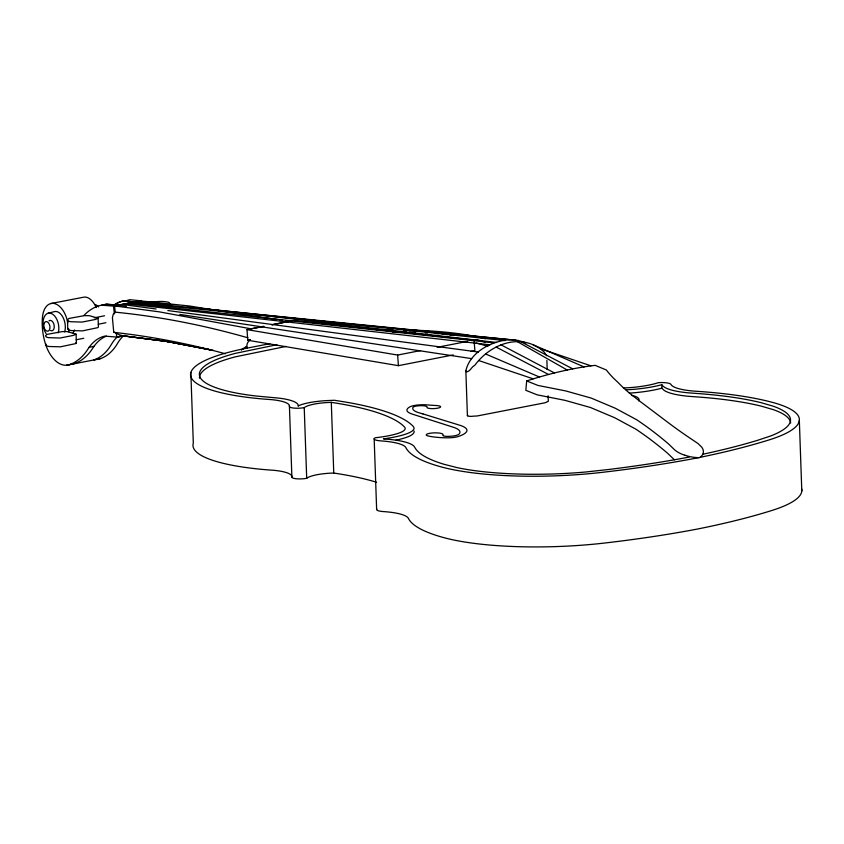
<?xml version="1.0" encoding="UTF-8"?>
<svg xmlns="http://www.w3.org/2000/svg" width="844" height="844" viewBox="0 0 844 844"><rect width="100%" height="100%" fill="white"/><g stroke="black" fill="none" stroke-linecap="round" stroke-linejoin="round"><path stroke-width="1.27" d="M467.407 415.691L465.846 370.854C470.002 351.959 492.168 340.638 510.219 339.668M700.668 456.773A23.031 11.373 9.9 0 0 701.797 447.236L698.03 443.543L690.888 438.732A535.391 239.886 7.9 0 1 667.298 421.937L638.528 400.246A93.969 42.749 83.2 0 0 637.368 399.328L631.122 394.464A351.779 120.059 4.8 0 1 618.673 383.081L615.118 379.705A354.586 100.774 4.1 0 1 606.403 370.02L595.136 365.346C571.863 368.142 548.969 373.755 526.677 380.929L525.833 390.318L537.111 394.823L564.931 400.33L590.357 407.473L614.548 417.674L635.912 429.185A532.395 248.136 4.4 0 1 645.892 436.126L649.12 438.49A534.632 245.994 6.2 0 1 667.456 453.133L673.122 458.577A22.946 11.784 7 0 0 674.472 459.79M76.087 334.171L73.291 335.427L60.093 338.011L48.868 337.674A10.065 2.226 -2 0 1 46.42 337.02L45.449 335.849L46.863 334.414L62.182 331.608L67.172 331.587L76.087 334.171L76.393 342.991L75.707 343.603L60.399 346.821L49.174 346.494A10.065 2.226 -2 0 1 46.726 345.829L45.755 344.922L46.04 344.109M98.115 318.23L95.319 319.486L82.121 322.07L70.896 321.743A10.065 2.226 -2 0 1 68.448 321.079L67.478 319.908L68.891 318.473L84.21 315.667L89.2 315.645L98.115 318.23L98.421 327.05L97.735 327.662L82.427 330.89L71.202 330.563A10.065 2.226 -2 0 1 68.754 329.898L67.784 328.981L67.478 320.161M67.879 328.453L67.784 328.981M170.14 304.283L169.275 302.595A10.613 2.353 -2 0 0 166.827 301.93C157.533 300.221 148.333 303.882 139.112 301.16M125.387 335.384L116.725 337.062L104.74 336.134A63.395 37.326 78.5 0 0 89.126 347.317L87.998 348.994A80.76 47.528 78.5 0 1 68.913 364.777L66.739 365.209A30.627 18.019 78.5 0 1 45.259 343.329A42.369 24.93 78.5 0 1 42.527 316.658A21.237 12.502 78.5 0 1 53.161 303.355A21.237 12.502 78.5 0 1 66.739 318.536A27.704 16.3 78.5 0 1 67.836 322.893M106.439 336.112A63.384 37.326 78.5 0 0 94.022 346.325L92.893 347.992A80.76 47.528 78.5 0 1 73.797 363.775L66.739 365.209L98.147 359.133A30.627 16.532 79.6 0 0 100.141 358.732A80.771 43.593 79.6 0 0 117.622 343.265A63.384 34.224 79.6 0 1 123.277 336.028L117.031 337.167M584.122 366.94L533.007 344.721C511.654 335.743 487.663 347.633 474.834 365.273C471.479 366.718 470.393 371.434 466.605 371.887L465.846 370.854M241.416 349.859L246.817 346.515A6.277 4.98 -74.8 0 1 250.373 339.879M241.384 349.796L246.817 346.515L246.881 348.161A137.055 30.363 -2 0 0 271.546 399.634A36.535 8.092 -2 0 1 289.408 406.375A9.305 2.057 -2 0 0 294.324 408.127A9.305 2.057 -2 0 0 304.23 407.631A27.261 6.035 -2 0 1 331.291 402.366A213.69 47.338 -2 0 1 404.498 427.001A34.277 7.596 -2 0 1 398.484 433.236A47.813 10.592 -2 0 1 375.253 437.751A11.077 2.458 -2 0 0 380.718 440.884A42.981 9.527 -2 0 1 405.943 447.731A190.902 42.295 -2 0 0 441.38 466.954A138.933 30.774 -2 0 0 602.205 472.345A405.901 89.928 -2 0 0 694.517 458.461A405.901 89.928 -2 0 0 769.359 439.819A138.933 30.774 -2 0 0 772.777 402.461A190.902 42.295 -2 0 0 696.173 391.257A42.981 9.527 -2 0 1 670.948 384.4A11.077 2.458 -2 0 0 658.415 382.648A47.813 10.592 -2 0 1 635.184 387.164A34.277 7.596 -2 0 1 623.431 387.945M298.227 405.901L298.755 405.647A36.113 7.997 -2 0 1 327.599 400.552L334.519 400.288L346.388 402.198A222.552 49.311 -2 0 1 413.159 426.325A43.065 9.537 -2 0 1 405.605 434.154A56.706 12.565 -2 0 1 386.014 438.511L383.492 438.859L388.346 439.291A51.822 11.478 -2 0 1 414.056 446.265L415.733 448.945A182.072 40.333 -2 0 0 443.997 464.274L457.406 467.692A130.081 28.823 -2 0 0 585.683 471.996L607.079 469.675A396.786 87.913 -2 0 0 689.326 457.047M702.672 454.283A396.786 87.913 -2 0 0 757.057 440.484L770.551 436.021A130.081 28.823 -2 0 0 773.283 406.217L760.845 402.609A182.072 40.333 -2 0 0 699.75 393.673L688.546 392.85A51.822 11.478 -2 0 1 662.835 385.866L661.801 384.695L659.871 385.212A56.706 12.565 -2 0 1 637.958 388.936A43.065 9.537 -2 0 1 626.216 389.812M790.628 422.992A130.081 28.823 -2 0 0 773.399 409.667L760.961 406.059A182.072 40.333 -2 0 0 699.866 397.123L688.662 396.3A51.822 11.478 -2 0 1 662.962 389.316L661.928 388.145L659.987 388.662A56.706 12.565 -2 0 1 638.075 392.386A43.065 9.537 -2 0 1 629.329 393.104M48.055 313.261L54.406 311.626A13.093 7.701 78.5 0 1 63.089 317.544A13.093 7.701 78.5 0 1 64.693 331.892M121.62 336.06L116.725 337.062L116.324 333.19M89.126 347.317L94.022 346.314M94.349 317.829L104.529 315.772M98.252 324.254L105.89 322.714M76.129 339.794L83.767 338.254M453.217 354.923L398.41 365.663L247.746 340.248L247.007 329.635L263.391 326.417M272.211 324.676L293.638 320.467L472.756 339.953M247.746 340.248L250.278 339.752M247.007 329.635L397.651 355.06L420.576 350.566M437.129 347.327L467.692 341.345M471.522 340.596L474.064 340.09L474.877 350.682L471.057 351.431M50.577 303.597L83.145 297.299A21.237 11.457 79.6 0 1 96.216 307.49M167.713 341.577L123.53 335.933L119.278 334.804L113.718 331.945L112.41 317.692L113.286 314.147L115.227 312.47L114.573 305.929L140.473 300.886L189.489 306.003L210.114 309.368M126.98 300.485A85.202 46.009 79.6 0 1 129.923 299.694L140.927 300.812L113.539 306.108L101.554 305.18A85.138 50.123 78.5 0 0 83.862 315.55M264.003 326.333L251.09 328.843L159.368 311.858L114.573 305.929M271.747 324.824L288.532 321.553M246.881 348.161L269.795 343.698M276.906 344.732L235.265 353.383A128.193 28.401 -2 0 0 255.669 395.963L279.469 398.189A45.376 10.054 -2 0 1 298.227 405.268L298.227 406.038M286.063 346.42L235.392 356.822A128.193 28.401 -2 0 0 199.5 378.228M101.554 305.18L106.576 304.209L126.357 306.33M118.54 305.138L122.158 304.452L156.098 308.978M140.927 300.812L134.692 301.952L123.688 300.833A85.202 46.009 79.6 0 0 115.111 304.294M100.141 358.732L93.916 359.871A80.771 43.593 79.6 0 0 111.397 344.405A63.384 34.224 79.6 0 1 117.052 337.167M126.368 336.186L123.53 335.933L169.37 341.736M131.949 302.542L518.279 340.459L525.981 342.812M516.127 340.248L123.815 300.875A85.17 45.882 79.6 0 0 115.248 304.336M136.96 301.582L172.324 305.328M188.043 306.994L505.028 340.596M493.846 342.854L128.995 303.123L125.83 303.734L489.9 344.806M156.129 303.133L158.746 303.429M199.321 308.123L201.938 308.419M205.873 308.872L211.105 309.484M215.03 309.938L218.965 310.392M222.89 310.845L226.814 311.299M229.431 311.605L235.982 312.354M238.599 312.66L243.832 313.261M246.448 313.567L496.483 342.453M122.106 335.659L166.817 341.398L213.057 350.281M167.84 310.55L478.516 352.053M276.99 319.486L215.262 310.212M279.554 319.844L282.128 320.214M285.979 320.762L288.542 321.121M179.793 314.422L471.722 358.647M165.171 341.071L164.411 340.955L210.8 349.933M166.057 341.314L211.169 350.028M684.895 455.232L687.216 455.95A22.64 11.183 9.9 0 0 699.37 457.659M478.748 360.546L533.123 378.819M533.007 344.721L540.16 348.604L590.895 365.811M75.844 342.653L76.393 342.991M526.677 380.929L537.955 385.434L565.775 390.941L591.201 398.083L615.392 408.285L636.756 419.795A532.395 248.136 4.4 0 1 646.736 426.726L649.964 429.09A534.632 245.994 6.2 0 1 668.3 443.733L673.966 449.187A22.946 11.784 7 0 0 684.895 455.243M485.532 353.963L539.548 377.036M521.339 341.978L572.675 368.839M496.177 347.074L548.621 374.514M500.872 344.763L554.371 372.921M517.235 341.577L567.252 370.052M540.16 348.604L543.947 351.832L546.68 355.704M114.341 313.841L113.539 306.108L118.434 305.106L106.45 304.188A85.128 50.123 78.4 0 0 103.232 305.032M397.651 355.06L398.41 365.663M799.331 420.333L801.8 491.008M661.801 384.695L661.928 388.145M546.88 360.399L547.197 369.577M548.115 395.804L548.294 401.048A3.998 0.886 -2 0 1 546.68 401.913A6.013 1.329 -2 0 1 544.781 402.82L477.957 415.828A6.013 1.329 -2 0 1 473.727 416.103A3.998 0.886 -2 0 1 468.874 416.24A3.998 0.886 -2 0 1 467.734 415.227M374.166 438.732L376.635 509.417M331.291 402.366L333.76 473.041A213.69 47.338 -2 0 1 376.551 482.251M304.23 407.631L306.699 478.305A9.305 2.057 -2 0 1 296.793 478.801A9.305 2.057 -2 0 1 291.876 477.05A36.535 8.092 -2 0 0 274.015 470.319A137.055 30.363 -2 0 1 193.308 443.132L190.839 372.457M289.408 405.647L291.876 477.05M801.642 488.792A138.933 30.774 -2 0 1 771.827 510.493A405.901 89.928 -2 0 1 696.986 529.135A405.901 89.928 -2 0 1 604.673 543.03A138.933 30.774 -2 0 1 443.849 537.639A190.902 42.295 -2 0 1 408.412 518.416A42.981 9.527 -2 0 0 383.187 511.559A11.077 2.458 -2 0 1 376.804 509.08M73.164 333.011A85.138 50.123 78.5 0 1 74.483 329.951M113.761 332.346A2183.723 1157.947 79.6 0 1 225.327 353.752M115.195 312.153A2200.53 1191.96 79.5 0 1 247.936 337.811M306.699 478.305A27.261 6.035 -2 0 1 333.76 473.041M376.403 330.236A137.055 30.363 -2 0 1 393.093 329.92M403.58 329.962A137.055 30.363 -2 0 1 407.462 330.025M408.749 330.046A137.055 30.363 -2 0 1 485.363 338.75M46.051 333.559A12.692 7.607 78.2 0 1 44.373 316.669A12.692 7.607 78.2 0 1 54.712 316.078A12.692 7.607 78.2 0 1 58.194 332.874M392.418 331.903A128.193 28.401 -2 0 1 406.618 332.03M409.15 332.082A128.193 28.401 -2 0 1 415.448 332.293M425.313 332.779A128.193 28.401 -2 0 1 427.718 332.926M434.428 333.412A128.193 28.401 -2 0 1 438.374 333.749M442.245 334.129A128.193 28.401 -2 0 1 447.257 334.667M449.873 334.984A128.193 28.401 -2 0 1 453.724 335.479M475.911 339.562A128.193 28.401 -2 0 1 485.479 342.284M638.581 400.826A10.867 2.405 -2 0 0 638.76 400.605A33.148 7.343 -2 0 0 633.907 395.878A7.891 1.751 -2 0 0 631.787 395.456M476.037 343.012A128.193 28.401 -2 0 1 487.853 346.525M414.056 431.062A43.065 9.537 -2 0 1 405.732 437.603A56.706 12.565 -2 0 1 395.773 440.241M48.994 320.836A5.307 3.186 78.2 0 1 54.164 325.415A5.307 3.186 78.2 0 1 50.471 330.51M68.638 328.801A27.704 16.3 78.5 0 1 68.744 331.724M94.971 304.557A12.586 6.689 79.8 0 1 98.537 306.899M422.907 413.908L419.384 412.895A37.516 8.313 -2 0 1 413.064 407.293A7.068 1.572 -2 0 1 419.246 405.732A7.068 1.572 -2 0 1 426.674 406.481A5.971 1.319 -2 0 1 427.001 407.146A6.552 1.456 -2 0 0 432.455 408.633A7.09 1.572 -2 0 0 440.462 407.167A7.09 1.572 -2 0 0 435.631 405.468A33.486 7.417 -2 0 1 428.013 404.962A12.365 2.743 -2 0 0 410.184 406.724A35.501 7.87 -2 0 0 412.516 414.182L453.597 427.349A42.96 9.516 -2 0 1 458.925 434.227A10.371 2.3 -2 0 1 447.847 436.39A5.602 1.245 -2 0 1 442.9 435.05A9.136 2.026 -2 0 0 434.839 432.856A7.891 1.751 -2 0 0 427.127 434.038A7.891 1.751 -2 0 0 428.045 435.947A33.148 7.343 -2 0 0 447.489 437.825A10.867 2.405 -2 0 0 458.186 436.538A44.5 9.864 -2 0 0 460.275 425.397L422.907 413.908M44.057 323.579A4.927 2.986 78.1 0 0 47.232 331.228A4.927 2.986 78.1 0 0 49.363 324.37A4.927 2.986 78.1 0 0 44.057 323.579"/></g></svg>
